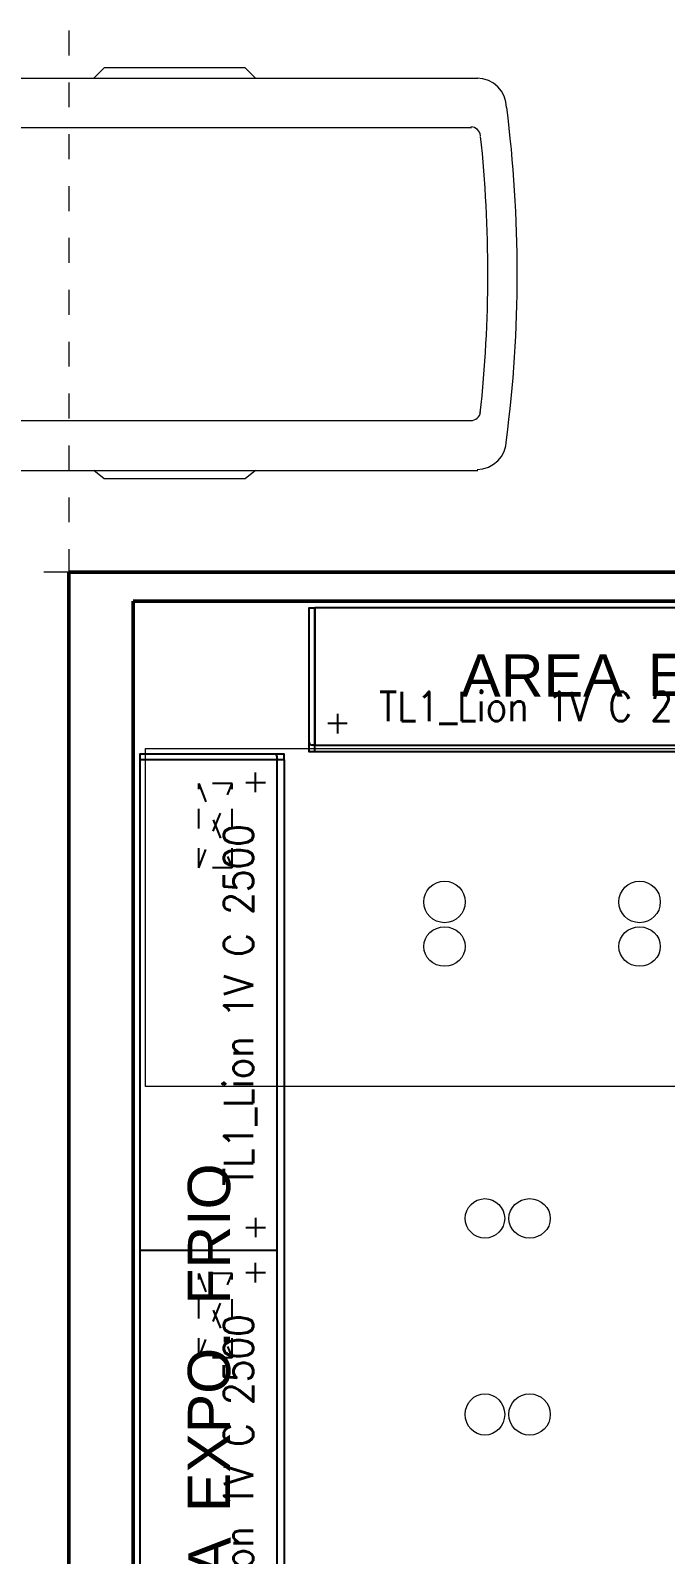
# Model space of a CAD drawing. Header units: millimetres. Extents: x 0.4 to 34.5, y 0.3 to 53.8.
# Drawn here: x 9.56 to 12.79, y 36.38 to 44.15 of the extents above; entities that cross this region are included whole.
import ezdxf
from ezdxf.enums import TextEntityAlignment as Align

# ---------------------------------------------------------------- set-up
doc = ezdxf.new("R2010")
doc.units = ezdxf.units.MM
doc.header["$MEASUREMENT"] = 0
doc.linetypes.add('TRATTEGGIATA', pattern=[0.75, 0.5, -0.25])
doc.linetypes.add('TRATTEGGIATA2', pattern=[0.375, 0.25, -0.125])
for name, color, linetype in [('BANCHI', 3, 'Continuous'), ('GOP', 1, 'Continuous'), ('Layer 1', 7, 'Continuous'), ('QUADRO_ELETTRICO', 8, 'Continuous'), ('SCARICHI', 3, 'Continuous'), ('TESTI20', 3, 'Continuous'), ('TETTO', 3, 'TRATTEGGIATA')]:
    doc.layers.add(name, color=color, linetype=linetype)
doc.styles.add('TESTI15', font='romans.shx', dxfattribs={"width": 0.9, "height": 1.5})
pattern_1 = [(45, (0, 0), (-7.071, 7.071), [])]

# ---------------------------------------------------------------- blocks, each defined once
blk = doc.blocks.new('LI_TL1_C_SX_30')
at = {"layer": 'BANCHI'}
blk.add_line((0, -7), (-0.15, -7), dxfattribs=at)
blk.add_lwpolyline([(0, -7.35), (-0.3, -7.35, 1.330334), (-0.3, -7.35), (-0.3, 0), (0, 0)], format="xyb", dxfattribs=at)
blk.add_arc((-0.15, -6.85), 0.15, 180, 270, dxfattribs=at)
at = {"layer": 'GOP'}
for p in [(0, -6.95), (0, -7)]:
    blk.add_line(p, (0, 0), dxfattribs=at)
at = {"layer": 'TETTO'}
blk.add_line((0, -7.35), (0, -6.95), dxfattribs=at)
blk = doc.blocks.new('LI_TL1_C_1V_250')
at = {"layer": 'BANCHI'}
blk.add_line((25, -7.35), (0, -7.35), dxfattribs=at)
at = {"layer": 'GOP'}
blk.add_lwpolyline([(25, 0), (0, 0), (0, -7), (25, -7)], dxfattribs=at)
at = {"layer": 'QUADRO_ELETTRICO', "linetype": 'TRATTEGGIATA2'}
for p, q in [((19.5, -3), (23.8, -4.7)), ((23.8, -3), (19.5, -4.7)), ((19.5, -3), (23.8, -3)), ((19.5, -4.7), (19.5, -3)), ((19.5, -3), (23.8, -4.7)), ((23.8, -3), (19.5, -4.7)), ((19.5, -3), (23.8, -3)), ((19.5, -4.7), (19.5, -3)), ((23.8, -4.7), (23.8, -3)), ((23.8, -4.7), (23.8, -3)), ((19.5, -4.7), (23.8, -4.7)), ((19.5, -4.7), (23.8, -4.7))]:
    blk.add_line(p, q, dxfattribs=at)
at = {"layer": 'SCARICHI'}
for p, q in [((1.15, -5.4), (1.15, -6.4)), ((23.85, -5.4), (23.85, -6.4)), ((1.65, -5.9), (0.65, -5.9)), ((23.35, -5.9), (24.35, -5.9))]:
    blk.add_line(p, q, dxfattribs=at)
at = {"layer": 'TETTO'}
blk.add_line((25, -7.35), (0, -7.35), dxfattribs=at)
at = {"layer": 'TESTI20', "style": 'TESTI15', "width": 0.9}
blk.add_text('TL1_Lion 1V C 2500', height=1.5, dxfattribs=at).set_placement((12.5, -5.064), align=Align.MIDDLE)
blk = doc.blocks.new('LI_TL1_C_DX_30')
at = {"layer": 'BANCHI'}
blk.add_line((0, -7), (0.15, -7), dxfattribs=at)
blk.add_lwpolyline([(0, -7.35), (0.3, -7.35, -1.330334), (0.3, -7.35), (0.3, 0), (0, 0)], format="xyb", dxfattribs=at)
blk.add_arc((0.15, -6.85), 0.15, 270, 0, dxfattribs=at)
at = {"layer": 'GOP'}
for p in [(0, -6.95), (0, -7)]:
    blk.add_line(p, (0, 0), dxfattribs=at)
at = {"layer": 'TETTO'}
blk.add_line((0, -7.35), (0, -6.95), dxfattribs=at)

msp = doc.modelspace()

# ---------------------------------------------------------------- hatches: boundary and pattern name
at = {"layer": 'Layer 1', "true_color": 0x000000}
h = msp.add_hatch(dxfattribs=at)
h.set_pattern_fill('AI_USER_DEFINED_HATCH', color=18, scale=10, angle=45, style=0, pattern_type=0)
h.set_pattern_definition(pattern_1)
h.paths.add_polyline_path([(9.8781, 43.9065), (10.7037, 43.9065), (10.6507, 43.9594), (9.931, 43.9594)])
h = msp.add_hatch(dxfattribs=at)
h.set_pattern_fill('AI_USER_DEFINED_HATCH', color=18, scale=10, angle=45, style=0, pattern_type=0)
h.set_pattern_definition(pattern_1)
h.paths.add_polyline_path([(9.8781, 41.9062), (10.7037, 41.9062), (10.6507, 41.8638), (9.931, 41.8638)])

# ---------------------------------------------------------------- linework, layer by layer
at = {"layer": 'Layer 1', "color": 7, "lineweight": 5, "true_color": 0xffffff}
for points in [[(9.7511, 44.1499), (9.7511, 44.0229)], [(9.8781, 43.9065), (10.7037, 43.9065), (10.6507, 43.9594), (9.931, 43.9594), (9.8781, 43.9065)], [(7.0523, 43.9065), (11.8361, 43.9065)], [(9.7511, 43.8853), (9.7511, 43.7583)], [(11.7409, 43.9065), (11.8361, 43.9065)], [(11.8044, 43.6525), (6.9994, 43.6525)], [(9.7511, 43.6207), (9.7511, 43.4937)], [(9.7511, 43.3561), (9.7511, 43.2291)], [(9.7511, 43.0915), (9.7511, 42.9645)], [(9.7511, 42.8269), (9.7511, 42.6999)], [(9.7511, 42.5623), (9.7511, 42.4353)], [(9.7511, 42.2978), (9.7511, 42.1708)], [(6.9994, 42.1602), (11.8044, 42.1602)], [(9.7511, 42.0332), (9.7511, 41.9062)], [(7.0523, 41.9062), (11.8361, 41.9062)], [(9.8781, 41.9062), (10.7037, 41.9062), (10.6507, 41.8638), (9.931, 41.8638), (9.8781, 41.9062)], [(9.7511, 41.7686), (9.7511, 41.6416)], [(9.7511, 41.504), (9.7511, 41.3876)], [(9.7511, 41.3876), (9.6241, 41.3876)], [(9.7511, 41.3876), (9.8781, 41.3876)], [(10.0157, 41.3876), (10.1427, 41.3876)], [(10.2803, 41.3876), (10.4073, 41.3876)], [(10.5449, 41.3876), (10.6719, 41.3876)], [(10.8095, 41.3876), (10.9365, 41.3876)], [(11.0741, 41.3876), (11.2011, 41.3876)], [(11.3387, 41.3876), (11.4657, 41.3876)], [(11.6033, 41.3876), (11.7303, 41.3876)], [(11.8679, 41.3876), (11.9949, 41.3876)], [(12.1325, 41.3876), (12.2594, 41.3876)], [(12.397, 41.3876), (12.524, 41.3876)], [(12.6616, 41.3876), (12.7886, 41.3876)], [(10.8412, 38.7628), (10.1427, 38.7628)]]:
    msp.add_lwpolyline(points, dxfattribs=at)
at = {"layer": 'Layer 1', "lineweight": 0}
for points in [[(9.8781, 43.9065), (10.7037, 43.9065), (10.6507, 43.9594), (9.931, 43.9594), (9.8781, 43.9065)], [(9.8781, 41.9062), (10.7037, 41.9062), (10.6507, 41.8638), (9.931, 41.8638), (9.8781, 41.9062)], [(10.1427, 40.4879), (24.2084, 40.4879), (24.2084, 38.7628), (10.1427, 38.7628), (10.1427, 40.4879)]]:
    msp.add_lwpolyline(points, dxfattribs=at)
at = {"layer": 'Layer 1', "color": 7, "lineweight": 50, "true_color": 0xffffff}
for points in [[(9.7511, 41.3876), (9.7511, 32.8042)], [(22.5997, 41.3876), (9.7511, 41.3876)], [(10.0792, 41.2394), (10.0792, 32.656)], [(22.7479, 41.2394), (10.0792, 41.2394)]]:
    msp.add_lwpolyline(points, dxfattribs=at)
at = {"layer": 'Layer 1', "color": 7, "lineweight": 5, "true_color": 0xeeeeee}
msp.add_lwpolyline([(10.1427, 40.4879), (24.2084, 40.4879), (24.2084, 38.7628), (10.1427, 38.7628), (10.1427, 40.4879)], dxfattribs=at)
at = {"layer": 'Layer 1', "color": 7, "lineweight": 5, "true_color": 0xffffff}
for points in [[(11.9828, 43.7563), (11.9828, 43.7563), (11.9828, 43.7563), (11.9828, 43.7563), (11.9828, 43.8386), (11.9152, 43.9063), (11.8328, 43.9063)], [(11.9828, 42.0612), (11.9828, 42.0612), (11.9828, 42.0612), (11.9828, 42.0612), (12.0557, 42.624), (12.0561, 43.1938), (11.9841, 43.7567)], [(11.8508, 43.613), (11.8508, 43.613), (11.8508, 43.613), (11.8508, 43.613), (11.8482, 43.6383), (11.8266, 43.6577), (11.8012, 43.6577)], [(11.8492, 42.1988), (11.8492, 42.1988), (11.8492, 42.1988), (11.8492, 42.1988), (11.9, 42.6677), (11.9008, 43.1408), (11.8512, 43.6099)], [(11.8001, 42.1598), (11.8001, 42.1598), (11.8001, 42.1598), (11.8001, 42.1598), (11.8255, 42.1598), (11.8471, 42.1792), (11.8499, 42.2045)], [(11.8328, 41.9112), (11.8328, 41.9112), (11.8328, 41.9112), (11.8328, 41.9112), (11.9152, 41.9112), (11.9828, 41.979), (11.9828, 42.0612)]]:
    msp.add_open_spline(points, degree=3, knots=[0, 0, 0, 0, 1, 1, 1, 2, 2, 2, 2], dxfattribs=at)
at = {"layer": 'Layer 1', "color": 252, "lineweight": 5, "true_color": 0x888888}
for points in [[(11.7726, 39.7047), (11.7726, 39.7629), (11.7249, 39.8106), (11.6668, 39.8106), (11.6086, 39.8106), (11.5609, 39.7629), (11.5609, 39.7047), (11.5609, 39.6466), (11.6086, 39.5989), (11.6668, 39.5989), (11.7249, 39.5989), (11.7726, 39.6466), (11.7726, 39.7047)], [(12.7675, 39.7047), (12.7675, 39.7629), (12.7197, 39.8106), (12.6616, 39.8106), (12.6035, 39.8106), (12.5558, 39.7629), (12.5558, 39.7047), (12.5558, 39.6466), (12.6035, 39.5989), (12.6616, 39.5989), (12.7197, 39.5989), (12.7675, 39.6466), (12.7675, 39.7047)], [(11.7726, 39.4772), (11.7726, 39.5323), (11.7249, 39.5777), (11.6668, 39.5777), (11.6086, 39.5777), (11.5609, 39.5323), (11.5609, 39.4772), (11.5609, 39.4221), (11.6086, 39.3766), (11.6668, 39.3766), (11.7249, 39.3766), (11.7726, 39.4221), (11.7726, 39.4772)], [(12.7675, 39.4772), (12.7675, 39.5323), (12.7197, 39.5777), (12.6616, 39.5777), (12.6035, 39.5777), (12.5558, 39.5323), (12.5558, 39.4772), (12.5558, 39.4221), (12.6035, 39.3766), (12.6616, 39.3766), (12.7197, 39.3766), (12.7675, 39.4221), (12.7675, 39.4772)], [(11.9737, 38.0907), (11.9737, 38.1459), (11.9283, 38.1913), (11.8732, 38.1913), (11.818, 38.1913), (11.7726, 38.1459), (11.7726, 38.0907), (11.7726, 38.0356), (11.818, 37.9902), (11.8732, 37.9902), (11.9283, 37.9902), (11.9737, 38.0356), (11.9737, 38.0907)], [(12.2065, 38.0907), (12.2065, 38.1459), (12.1588, 38.1913), (12.1007, 38.1913), (12.0426, 38.1913), (11.9949, 38.1459), (11.9949, 38.0907), (11.9949, 38.0356), (12.0426, 37.9902), (12.1007, 37.9902), (12.1588, 37.9902), (12.2065, 38.0356), (12.2065, 38.0907)], [(11.9737, 37.0906), (11.9737, 37.1487), (11.9283, 37.1964), (11.8732, 37.1964), (11.818, 37.1964), (11.7726, 37.1487), (11.7726, 37.0906), (11.7726, 37.0325), (11.818, 36.9847), (11.8732, 36.9847), (11.9283, 36.9847), (11.9737, 37.0325), (11.9737, 37.0906)], [(12.2065, 37.0906), (12.2065, 37.1487), (12.1588, 37.1964), (12.1007, 37.1964), (12.0426, 37.1964), (11.9949, 37.1487), (11.9949, 37.0906), (11.9949, 37.0325), (12.0426, 36.9847), (12.1007, 36.9847), (12.1588, 36.9847), (12.2065, 37.0325), (12.2065, 37.0906)]]:
    msp.add_open_spline(points, degree=3, knots=[0, 0, 0, 0, 1, 1, 1, 2, 2, 2, 3, 3, 3, 4, 4, 4, 4], dxfattribs=at)

# ---------------------------------------------------------------- block references
at = {"xscale": 0.1, "yscale": 0.1, "zscale": 0.1}
for name in ['LI_TL1_C_SX_30', 'LI_TL1_C_1V_250']:
    msp.add_blockref(name, (11.0061, 41.2048), dxfattribs=at)
at = {"xscale": 0.1, "yscale": 0.1, "zscale": 0.1, "rotation": 90}
for name, p in [('LI_TL1_C_DX_30', (10.1136, 40.4292)), ('LI_TL1_C_1V_250', (10.1136, 37.9292)), ('LI_TL1_C_1V_250', (10.1136, 35.4292))]:
    msp.add_blockref(name, p, dxfattribs=at)

# ---------------------------------------------------------------- texts
at = {"layer": 'Layer 1', "color": 7, "true_color": 0xffffff, "char_height": 0.215907, "attachment_point": 7}
for s, insert in [('\\fArial|b0|i0|c0|p34;\\W1.00379;AREA', (11.7514, 40.7526)), ('\\fArial|b0|i0|c0|p34;\\W1; EXPO.', (12.6193, 40.7526))]:
    msp.add_mtext(s, dxfattribs=dict(at, insert=insert))
at = {"layer": 'Layer 1', "color": 7, "true_color": 0xffffff, "char_height": 0.215907, "attachment_point": 7, "rotation": 90}
for s, insert in [('\\fArial|b0|i0|c0|p34;\\W1; FRIO', (10.5766, 37.5669)), ('\\fArial|b0|i0|c0|p34;\\W1; EXPO.', (10.5766, 36.5085)), ('\\fArial|b0|i0|c0|p34;\\W1.00379;AREA', (10.5766, 35.6406))]:
    msp.add_mtext(s, dxfattribs=dict(at, insert=insert))

doc.saveas('drawing.dxf')
